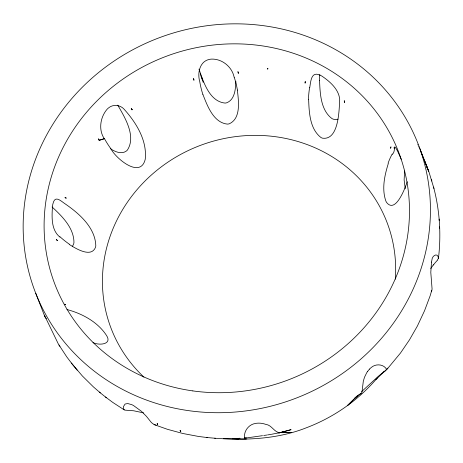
<?xml version="1.0" encoding="UTF-8"?>
<svg xmlns="http://www.w3.org/2000/svg" width="463" height="463" viewBox="0 0 463 463"><rect width="100%" height="100%" fill="white"/><g stroke="black" fill="none" stroke-linecap="round" stroke-linejoin="round"><path stroke-width="0.69" d="M235.846 81.239C235.632 88.641 234.938 99.695 226.725 102.769A5.07 3.119 -5.2 0 1 225.087 103.075C209.369 101.542 203.332 81.662 198.986 69.126M404.604 170.963L404.13 179.951L405.235 188.736M437.211 260.322L438.455 258.319C441.291 234.562 439.734 210.243 433.576 187.11M438.455 258.319C437.871 251.988 431.915 255.732 431.904 260.067A5.348 0.816 -81.1 0 0 431.499 262.104M431.487 262.099L430.798 272.394L432.095 289.178L430.115 295.88L424.554 310.714L417.394 326.01L409.489 339.83L400.472 353.049L386.443 369.983M309.759 87.571C310.771 81.453 311.159 70.816 320.136 75.243A5.348 1.337 30.2 0 1 322.005 76.169C329.98 81.615 338.835 89.318 339.703 99.429C339.119 109.581 339.026 140.729 322.358 138.159A5.064 2.57 35.3 0 1 320.749 137.355C309.828 128.737 309.116 112.509 308.653 99.753M386.64 369.81L386.703 369.538C383.763 363.895 375.499 363.472 371.077 367.651A5.348 1.58 -45.1 0 0 369.491 369.104M388.301 163.566C384.608 175.367 381.628 188.788 385.801 200.873A5.064 1.62 70.8 0 0 386.576 202.441C395.691 214.137 405.258 187.474 407.301 181.756M431.846 290.342L431.285 291.713M392.323 154.358C396.392 150.816 392.45 141.684 397.335 150.712M430.764 268.523L433.391 264.778M367.547 371.5L369.509 369.109M99.331 140.075L98.405 138.807L99.105 140.353L104.308 138.697C98.266 129.877 100.268 117.203 107.022 109.337A5.348 1.84 -45.6 0 1 108.597 107.885C113.082 104.019 120.287 104.829 124.153 109.268C136.284 122.753 147.269 140.515 145.237 159.324C140.405 178.961 116.572 158.821 111.45 149.723M72.286 246.617L73.617 244.094A5.064 2.367 -87.7 0 0 73.953 242.328C73.854 227.813 62.019 216.14 52.07 206.978M377.767 377.374C358.848 399.974 333.887 417.325 306.367 427.771C277.493 439.219 245.957 440.44 215.336 438.27L214.705 438.218M357.239 395.853L347.348 405.681L357.806 395.518M375.962 379.51L387.838 368.097M361.603 391.64L378.19 376.402L384.412 371.274M355.92 397.15L354.959 398.001L361.279 393.272L361.985 392.144L363.328 381.101L364.543 377.166L366.673 372.837A11.124 3.299 -45 0 1 367.535 371.505M361.065 393.44L358.541 394.962M244.724 438.235L244.25 438.264L262.492 435.666M280.393 432.581L291.754 432.581L280.41 432.575M99.105 140.353L104.308 138.697M337.99 119.176L335.704 119.604L333.395 119.211A5.064 2.587 35.4 0 1 331.78 118.453C320.68 109.91 320.072 93.451 319.568 80.66M279.073 432.928L291.065 429.67L280.103 432.656C274.559 432.864 271.781 424.959 265.912 424.415C263.1 423.419 260.084 422.933 257.104 423.211A5.324 1.638 -7.3 0 0 255.35 423.477C248.579 424.478 243.382 431.504 244.667 438.241M280.103 432.656L284.213 431.632M271.573 434.271L280.532 432.535M271.069 434.358L267.481 434.942M278.691 432.946L279.536 432.812M266.746 435.052L263.69 435.498M240.031 438.247L232.385 438.739L239.458 438.542M244.898 437.934L246.287 437.842M223.357 438.675L246.345 439.086M233.798 438.71L238.717 438.988M143.571 412.88L133.674 410.779L124.819 410.131L123.517 409.049L123.465 406.56L125.085 404.054L127.672 403.528L131.642 404.61A5.348 1.071 29.4 0 1 133.512 405.524L141.493 411.341L146.464 416.387L151.436 422.603L154.167 424.617L167.513 429.328L182.92 433.513L198.685 436.482L207.349 437.564M206.672 437.506L215.336 438.27M156.112 425.109L154.167 424.617M66.956 309.521C82.264 313.601 97.826 321.993 106.623 335.617C112.411 344.513 98.972 345.699 93.017 342.556M124.24 409.882L112.787 402.422L105.506 397.017M110.281 148.594C114.65 151.609 121.381 154.671 126.295 151.071A5.035 3.01 -48.5 0 0 127.377 150.081C136.452 136.191 124.784 117.318 117.747 105.153M69.218 244.418C75.272 248.174 90.927 258.221 95.436 247.497A5.064 2.35 -87.6 0 0 95.8 245.76C95.262 227.2 78.565 212.98 64.38 203.338C59.733 199.97 54.802 195.438 52.927 203.865A5.348 1.094 -82.1 0 0 52.51 205.885C51.833 216.464 50.855 229.81 59.901 237.079M46.369 318.561L45.293 317.549L44.39 315.193L58.39 344.09L66.724 356.828L72.245 364.115L82.356 375.962L93.468 386.952L100.355 392.879M99.371 392.103L106.467 397.775M59.941 346.295L58.98 345.057M71.395 363.061L77.171 370.14M394.517 148.449L393.996 147.755L394.563 148.64M417.794 144.531L417.996 144.977M418.737 146.603L419.044 147.292M401.242 159.26L398.232 152.535A5.348 0.295 64.8 0 0 397.347 150.741M420.265 150.093L429.051 172.265L433.953 188.458M35.761 293.328L44.732 316.298M419.819 148.525A205.248 192.747 -21.3 0 1 186.491 410.34A205.248 192.747 -21.3 0 1 74.074 95.968A205.248 192.747 -21.3 0 1 419.819 148.525L428.767 171.507L424.438 160.256M202.904 94.464C207.331 105.668 213.368 122.579 227.35 124.101A5.064 3.096 -5.3 0 0 229.191 123.824C241.304 118.499 238.549 100.581 237.351 90.082M234.128 77.234C232.102 66.828 221.951 58.627 211.377 59.114A5.342 1.933 -7 0 0 209.426 59.397C199.68 61.29 197.221 73.212 199.75 81.586A219.161 140.544 -12 0 0 202.869 94.475M426.55 165.604L427.285 168.347M203.164 82.316L201.7 77.477L202.227 79.578M431.47 179.638L431.846 180.987M200.427 73.86L201.33 77.362M439.138 219.086L439.225 220.44M439.618 226.87L439.7 228.207M143.924 377.131A147.778 138.778 -21.3 0 1 198.656 146.053A147.778 138.778 -21.3 0 1 395.315 279.154M69.247 244.128A219.167 100.986 86 0 1 59.953 236.738M111.525 149.636A219.167 132.661 -55.4 0 1 104.424 138.582M308.474 99.684A219.161 121.636 29.9 0 1 309.637 87.519M383.457 372.316A219.694 7.715 -47.1 0 1 385.876 370.597M319.47 80.62A219.647 121.358 30.6 0 1 319.817 74.445M234.232 77.223A219.086 137.361 1.6 0 1 237.415 90.082M433.356 265.05A219.699 39.083 -80.1 0 1 437.182 260.536M388.081 163.225A219.161 83.166 66.1 0 1 392.161 154.086M57.366 240.349L57.348 240.691L56.255 239.533L57.366 240.349M344.293 100.812L344.408 102.445L344.293 100.812M267.857 68.385L267.718 69.242L267.406 68.316L267.857 68.385M305.25 81.592L304.926 83.004L305.262 83.114L305.25 81.592M390.934 146.956L390.564 148.183L390.934 146.956M66.128 198.008L66.006 198.338L64.93 197.331L66.128 198.008M132.291 109.679L131.996 109.887L131.214 108.487L132.291 109.679M194.02 80.018L193.673 80.116L193.517 78.484L194.02 80.018M238.584 73.177L238.225 73.183L237.918 71.62L238.584 73.177M65.364 304.423L64.392 304.214L65.468 304.747L65.364 304.423M180.292 430.428L179.962 430.347L180.836 431.609L180.292 430.428M157.397 423.743L157.084 423.633L157.646 424.82L157.397 423.743M192.828 390.905A184.141 172.925 -21.3 0 0 399.239 153.716A184.141 172.925 -21.3 0 0 88.317 110.211A184.141 172.925 -21.3 0 0 192.828 390.905"/></g></svg>
